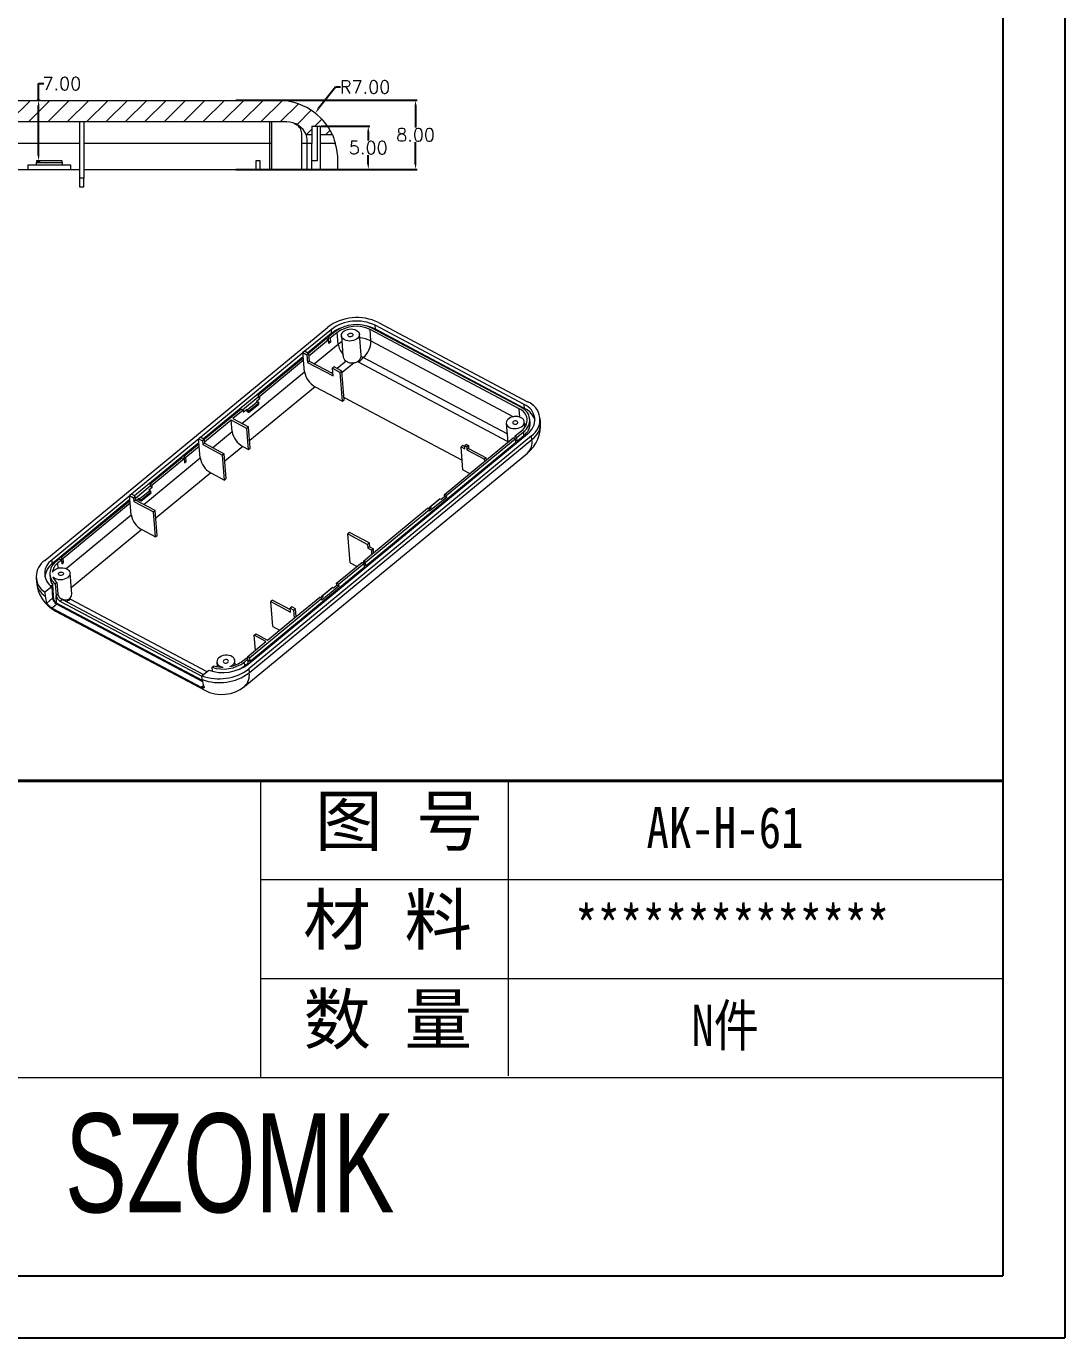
# Model space of a CAD drawing. Header units: inches. Extents: x 1846 to 3307, y 1126 to 1431.
# Drawn here: x 2151.6 to 2271.9, y 1130.4 to 1282.4 of the extents above; entities that cross this region are included whole.
import ezdxf

# ---------------------------------------------------------------- set-up
doc = ezdxf.new("R2010")
doc.units = ezdxf.units.IN
doc.header["$LTSCALE"] = 15
doc.layers.add('文字', color=81, linetype='Continuous')
doc.layers.add('粗实线', color=7, linetype='Continuous', lineweight=30)
doc.layers.add('细实线', color=3, linetype='Continuous', lineweight=9)
doc.styles.get("Standard").update_dxf_attribs({"font": 'txt', "bigfont": 'gbcbig.shx'})
doc.styles.add('宋体', font='', dxfattribs={"width": 0.8, "height": 3.5})
doc.styles.add('长仿宋', font='', dxfattribs={"width": 0.7, "height": 4})
doc.styles.get('宋体').set_extended_font_data('SimSun')
doc.styles.get('长仿宋').set_extended_font_data('SimSun')
doc.dimstyles.new('2', dxfattribs={"dimtxt": 1.5, "dimasz": 0.6, "dimexe": 0.18, "dimexo": 0.0625, "dimgap": 0.09, "dimtad": 0, "dimtih": 1, "dimtoh": 1, "dimzin": 0, "dimdsep": 46, "dimtxsty": 'Standard', "dimcen": 0, "dimadec": 0, "dimazin": 2, "dimtfac": 1, "dimtofl": 0, "dimtmove": 0, "dimatfit": 3, "dimfxl": 1, "dimtolj": 1, "dimtzin": 0, "dimarcsym": 0})

# ---------------------------------------------------------------- blocks, each defined once
blk = doc.blocks.new('*D509')
at = {"color": 0, "lineweight": -2}
for p, q in [((2153.01, 1273.78), (2153.01, 1275.72)), ((2153.01, 1275.72), (2153.61, 1275.72)), ((2152.81, 1273.78), (2153.19, 1273.78)), ((2153.01, 1267.38), (2153.01, 1273.18)), ((2152.81, 1266.78), (2153.19, 1266.78))]:
    blk.add_line(p, q, dxfattribs=at)
at = {"color": 0}
for points in [[(2152.91, 1273.18), (2153.11, 1273.18), (2153.01, 1273.78)], [(2152.91, 1267.38), (2153.11, 1267.38), (2153.01, 1266.78)]]:
    blk.add_solid(points, dxfattribs=at)
at = {"layer": 'Defpoints', "color": 0}
for p in [(2152.75, 1273.78), (2153.01, 1273.78), (2152.75, 1266.78)]:
    blk.add_point(p, dxfattribs=at)
at = {"color": 0, "insert": (2155.7, 1275.72), "char_height": 1.5, "attachment_point": 5}
blk.add_mtext('\\A1;7.00', dxfattribs=at)
blk = doc.blocks.new('*D510')
at = {"color": 0, "lineweight": -2}
for p, q in [((2175.85, 1273.78), (2196.86, 1273.78)), ((2196.68, 1273.18), (2196.68, 1270.62)), ((2196.68, 1266.38), (2196.68, 1268.94)), ((2175.85, 1265.78), (2196.86, 1265.78))]:
    blk.add_line(p, q, dxfattribs=at)
at = {"color": 0}
for points in [[(2196.58, 1273.18), (2196.78, 1273.18), (2196.68, 1273.78)], [(2196.58, 1266.38), (2196.78, 1266.38), (2196.68, 1265.78)]]:
    blk.add_solid(points, dxfattribs=at)
at = {"layer": 'Defpoints', "color": 0}
for p in [(2175.79, 1273.78), (2175.79, 1265.78), (2196.68, 1265.78)]:
    blk.add_point(p, dxfattribs=at)
at = {"color": 0, "insert": (2196.68, 1269.78), "char_height": 1.5, "attachment_point": 5}
blk.add_mtext('\\A1;8.00', dxfattribs=at)
blk = doc.blocks.new('*D511')
at = {"color": 0, "lineweight": -2}
for p, q in [((2185.73, 1270.78), (2191.38, 1270.78)), ((2191.2, 1270.18), (2191.2, 1269.12)), ((2191.2, 1266.38), (2191.2, 1267.44)), ((2185.22, 1265.78), (2191.38, 1265.78))]:
    blk.add_line(p, q, dxfattribs=at)
at = {"color": 0}
for points in [[(2191.1, 1270.18), (2191.3, 1270.18), (2191.2, 1270.78)], [(2191.1, 1266.38), (2191.3, 1266.38), (2191.2, 1265.78)]]:
    blk.add_solid(points, dxfattribs=at)
at = {"layer": 'Defpoints', "color": 0}
for p in [(2185.66, 1270.78), (2185.16, 1265.78), (2191.2, 1265.78)]:
    blk.add_point(p, dxfattribs=at)
at = {"color": 0, "insert": (2191.2, 1268.28), "char_height": 1.5, "attachment_point": 5}
blk.add_mtext('\\A1;5.00', dxfattribs=at)
blk = doc.blocks.new('*D512')
at = {"color": 0, "lineweight": -2}
for p, q in [((2187.39, 1275.32), (2185.41, 1272.78)), ((2187.99, 1275.32), (2187.39, 1275.32))]:
    blk.add_line(p, q, dxfattribs=at)
at = {"color": 0}
blk.add_solid([(2185.33, 1272.84), (2185.49, 1272.71), (2185.05, 1272.3)], dxfattribs=at)
at = {"layer": 'Defpoints', "color": 0}
for p in [(2185.05, 1272.3), (2180.75, 1266.78)]:
    blk.add_point(p, dxfattribs=at)
at = {"color": 0, "insert": (2190.83, 1275.32), "char_height": 1.5, "attachment_point": 5}
blk.add_mtext('\\A1;R7.00', dxfattribs=at)

msp = doc.modelspace()

# ---------------------------------------------------------------- hatches: boundary and pattern name
at = {"linetype": 'Continuous', "lineweight": 0}
h = msp.add_hatch(dxfattribs=at)
h.set_pattern_fill('ANSI31', color=4, scale=0.5, style=0)
h.set_pattern_definition([(45, (0, -27.4238), (-1.122532, 1.122532), [])])
edge = h.paths.add_edge_path(flags=0)
edge.add_line((2113.901, 1273.775), (2113.194, 1273.775))
edge.add_line((2113.194, 1273.775), (2113.194, 1273.575))
edge.add_line((2113.194, 1273.575), (2112.911, 1273.575))
edge.add_line((2112.911, 1273.575), (2112.911, 1273.775))
edge.add_line((2112.911, 1273.775), (2112.204, 1273.775))
edge.add_line((2112.204, 1273.775), (2112.204, 1273.575))
edge.add_line((2112.204, 1273.575), (2111.921, 1273.575))
edge.add_line((2111.921, 1273.575), (2111.921, 1273.775))
edge.add_line((2111.921, 1273.775), (2111.214, 1273.775))
edge.add_line((2111.214, 1273.775), (2111.214, 1273.575))
edge.add_line((2111.214, 1273.575), (2110.931, 1273.575))
edge.add_line((2110.931, 1273.575), (2110.931, 1273.775))
edge.add_line((2110.931, 1273.775), (2110.224, 1273.775))
edge.add_line((2110.224, 1273.775), (2110.224, 1273.575))
edge.add_line((2110.224, 1273.575), (2109.941, 1273.575))
edge.add_line((2109.941, 1273.575), (2109.941, 1273.775))
edge.add_line((2109.941, 1273.775), (2096.749, 1273.775))
edge.add_arc((2096.749, 1266.775), 7, 90, 180)
edge.add_line((2089.749, 1266.775), (2089.749, 1265.775))
edge.add_line((2089.749, 1265.775), (2090.749, 1265.775))
edge.add_line((2090.749, 1265.775), (2090.749, 1266.775))
edge.add_line((2090.749, 1266.775), (2091.749, 1266.775))
edge.add_line((2091.749, 1266.775), (2091.749, 1265.775))
edge.add_line((2091.749, 1265.775), (2092.249, 1265.775))
edge.add_line((2092.249, 1265.775), (2092.249, 1268.775))
edge.add_arc((2094.749, 1268.775), 2.5, 90, 180, ccw=False)
edge.add_arc((2096.149, 1266.475), 5, 90, 106.2602, ccw=False)
edge.add_line((2096.149, 1271.475), (2105.749, 1271.475))
edge.add_line((2105.749, 1271.475), (2105.749, 1271.275))
edge.add_line((2105.749, 1271.275), (2181.749, 1271.275))
edge.add_arc((2181.749, 1268.775), 2.5, 23.57818, 90, ccw=False)
edge.add_line((2184.04, 1269.775), (2184.648, 1269.775))
edge.add_line((2184.648, 1269.775), (2184.648, 1270.775))
edge.add_line((2184.648, 1270.775), (2185.665, 1270.775))
edge.add_line((2185.665, 1270.775), (2185.665, 1269.775))
edge.add_line((2185.665, 1269.775), (2187.073, 1269.775))
edge.add_arc((2180.749, 1266.775), 7, 25.37693, 90)
edge.add_line((2180.749, 1273.775), (2149.931, 1273.775))
edge.add_line((2149.931, 1273.775), (2149.931, 1273.575))
edge.add_line((2149.931, 1273.575), (2149.668, 1273.575))
edge.add_line((2149.668, 1273.575), (2149.668, 1273.775))
edge.add_line((2149.668, 1273.775), (2148.99, 1273.775))
edge.add_line((2148.99, 1273.775), (2148.99, 1273.575))
edge.add_line((2148.99, 1273.575), (2148.71, 1273.575))
edge.add_line((2148.71, 1273.575), (2148.71, 1273.775))
edge.add_line((2148.71, 1273.775), (2147.977, 1273.775))
edge.add_line((2147.977, 1273.775), (2147.977, 1273.575))
edge.add_line((2147.977, 1273.575), (2147.668, 1273.575))
edge.add_line((2147.668, 1273.575), (2147.668, 1273.775))
edge.add_line((2147.668, 1273.775), (2146.837, 1273.775))
edge.add_line((2146.837, 1273.775), (2146.837, 1273.575))
edge.add_line((2146.837, 1273.575), (2146.472, 1273.575))
edge.add_line((2146.472, 1273.575), (2146.472, 1273.775))
edge.add_line((2146.472, 1273.775), (2145.418, 1273.775))
edge.add_line((2145.418, 1273.775), (2145.418, 1273.575))
edge.add_line((2145.418, 1273.575), (2144.892, 1273.575))
edge.add_line((2144.892, 1273.575), (2144.892, 1273.775))
edge.add_line((2144.892, 1273.775), (2140.405, 1273.775))
edge.add_line((2140.405, 1273.775), (2140.405, 1273.575))
edge.add_line((2140.405, 1273.575), (2139.878, 1273.575))
edge.add_line((2139.878, 1273.575), (2139.878, 1273.775))
edge.add_line((2139.878, 1273.775), (2138.824, 1273.775))
edge.add_line((2138.824, 1273.775), (2138.824, 1273.575))
edge.add_line((2138.824, 1273.575), (2138.46, 1273.575))
edge.add_line((2138.46, 1273.575), (2138.46, 1273.775))
edge.add_line((2138.46, 1273.775), (2137.629, 1273.775))
edge.add_line((2137.629, 1273.775), (2137.629, 1273.575))
edge.add_line((2137.629, 1273.575), (2137.32, 1273.575))
edge.add_line((2137.32, 1273.575), (2137.32, 1273.775))
edge.add_line((2137.32, 1273.775), (2136.587, 1273.775))
edge.add_line((2136.587, 1273.775), (2136.587, 1273.575))
edge.add_line((2136.587, 1273.575), (2136.304, 1273.575))
edge.add_line((2136.304, 1273.575), (2136.304, 1273.775))
edge.add_line((2136.304, 1273.775), (2135.597, 1273.775))
edge.add_line((2135.597, 1273.775), (2135.597, 1273.575))
edge.add_line((2135.597, 1273.575), (2135.314, 1273.575))
edge.add_line((2135.314, 1273.575), (2135.314, 1273.775))
edge.add_line((2135.314, 1273.775), (2133.936, 1273.775))
edge.add_line((2133.936, 1273.775), (2133.936, 1273.575))
edge.add_line((2133.936, 1273.575), (2133.416, 1273.575))
edge.add_line((2133.416, 1273.575), (2133.416, 1273.775))
edge.add_line((2133.416, 1273.775), (2133.311, 1273.775))
edge.add_line((2133.311, 1273.775), (2133.311, 1273.575))
edge.add_line((2133.311, 1273.575), (2132.779, 1273.575))
edge.add_line((2132.779, 1273.575), (2132.779, 1273.775))
edge.add_line((2132.779, 1273.775), (2132.671, 1273.775))
edge.add_line((2132.671, 1273.775), (2132.671, 1273.575))
edge.add_line((2132.671, 1273.575), (2132.114, 1273.575))
edge.add_line((2132.114, 1273.575), (2132.114, 1273.775))
edge.add_line((2132.114, 1273.775), (2131.998, 1273.775))
edge.add_line((2131.998, 1273.775), (2131.998, 1273.575))
edge.add_line((2131.998, 1273.575), (2131.354, 1273.575))
edge.add_line((2131.354, 1273.575), (2131.354, 1273.775))
edge.add_line((2131.354, 1273.775), (2131.213, 1273.775))
edge.add_line((2131.213, 1273.775), (2131.213, 1273.575))
edge.add_line((2131.213, 1273.575), (2130.505, 1273.575))
edge.add_line((2130.505, 1273.575), (2130.505, 1273.775))
edge.add_line((2130.505, 1273.775), (2128.808, 1273.775))
edge.add_line((2128.808, 1273.775), (2128.808, 1273.575))
edge.add_line((2128.808, 1273.575), (2128.101, 1273.575))
edge.add_line((2128.101, 1273.575), (2128.101, 1273.775))
edge.add_line((2128.101, 1273.775), (2127.96, 1273.775))
edge.add_line((2127.96, 1273.775), (2127.96, 1273.575))
edge.add_line((2127.96, 1273.575), (2127.253, 1273.575))
edge.add_line((2127.253, 1273.575), (2127.253, 1273.775))
edge.add_line((2127.253, 1273.775), (2127.111, 1273.775))
edge.add_line((2127.111, 1273.775), (2127.111, 1273.575))
edge.add_line((2127.111, 1273.575), (2126.404, 1273.575))
edge.add_line((2126.404, 1273.575), (2126.404, 1273.775))
edge.add_line((2126.404, 1273.775), (2126.263, 1273.775))
edge.add_line((2126.263, 1273.775), (2126.263, 1273.575))
edge.add_line((2126.263, 1273.575), (2125.556, 1273.575))
edge.add_line((2125.556, 1273.575), (2125.556, 1273.775))
edge.add_line((2125.556, 1273.775), (2125.414, 1273.775))
edge.add_line((2125.414, 1273.775), (2125.414, 1273.575))
edge.add_line((2125.414, 1273.575), (2124.707, 1273.575))
edge.add_line((2124.707, 1273.575), (2124.707, 1273.775))
edge.add_line((2124.707, 1273.775), (2117.015, 1273.775))
edge.add_line((2117.015, 1273.775), (2117.015, 1273.575))
edge.add_line((2117.015, 1273.575), (2115.777, 1273.575))
edge.add_line((2115.777, 1273.575), (2115.777, 1273.775))
edge.add_line((2115.777, 1273.775), (2114.184, 1273.775))
edge.add_line((2114.184, 1273.775), (2114.184, 1273.575))
edge.add_line((2114.184, 1273.575), (2113.901, 1273.575))
edge.add_line((2113.901, 1273.575), (2113.901, 1273.775))

# ---------------------------------------------------------------- linework, layer by layer
for p, q in [((2271.885, 1431.421), (2271.885, 1130.434)), ((2264.718, 1424.255), (2264.718, 1137.601)), ((1857.218, 1137.601), (2264.718, 1137.601)), ((1846.203, 1130.434), (2271.885, 1130.434))]:
    msp.add_line(p, q)
at = {"color": 7, "linetype": 'Continuous', "lineweight": 15}
for p, q in [((2149.931, 1273.775), (2180.749, 1273.775)), ((2181.749, 1271.275), (2105.749, 1271.275)), ((2157.749, 1271.275), (2157.749, 1264.775)), ((2158.249, 1271.275), (2158.249, 1264.775)), ((2179.749, 1271.275), (2179.749, 1268.775)), ((2179.999, 1271.274), (2179.999, 1265.775)), ((2181.769, 1271.273), (2181.733, 1271.275)), ((2184.648, 1270.775), (2185.665, 1270.775)), ((2184.648, 1270.775), (2184.648, 1269.775)), ((2185.271, 1270.775), (2185.271, 1266.775)), ((2185.665, 1269.775), (2185.665, 1270.775)), ((2157.749, 1268.775), (2137.749, 1268.775)), ((2179.749, 1268.775), (2158.249, 1268.775)), ((2179.749, 1268.775), (2179.749, 1265.775)), ((2183.499, 1265.775), (2183.499, 1269.86)), ((2184.648, 1269.775), (2184.04, 1269.775)), ((2184.648, 1268.775), (2184.136, 1268.775)), ((2184.136, 1265.775), (2184.136, 1268.775)), ((2184.648, 1269.775), (2184.648, 1268.775)), ((2184.648, 1265.775), (2184.648, 1268.775)), ((2187.073, 1269.775), (2185.665, 1269.775)), ((2185.665, 1268.775), (2185.665, 1269.775)), ((2187.382, 1268.775), (2185.665, 1268.775)), ((2185.665, 1265.775), (2185.665, 1268.775)), ((2142.249, 1265.775), (2151.749, 1265.775)), ((2151.749, 1266.275), (2151.749, 1265.775)), ((2152.749, 1266.275), (2151.749, 1266.275)), ((2151.749, 1265.775), (2156.749, 1265.775)), ((2152.749, 1266.775), (2152.749, 1266.575)), ((2155.749, 1266.775), (2152.749, 1266.775)), ((2152.749, 1266.575), (2155.749, 1266.575)), ((2152.749, 1266.275), (2152.749, 1266.575)), ((2155.749, 1266.275), (2152.749, 1266.275)), ((2155.749, 1266.575), (2155.749, 1266.775)), ((2155.749, 1266.575), (2155.749, 1266.275)), ((2156.749, 1266.275), (2155.749, 1266.275)), ((2156.749, 1265.775), (2156.749, 1266.275)), ((2156.749, 1265.775), (2157.749, 1265.775)), ((2158.249, 1265.775), (2178.177, 1265.775)), ((2178.177, 1266.775), (2178.177, 1265.775)), ((2178.677, 1266.775), (2178.177, 1266.775)), ((2178.177, 1265.775), (2178.677, 1265.775)), ((2178.677, 1265.775), (2178.677, 1266.775)), ((2178.677, 1265.775), (2179.749, 1265.775)), ((2179.749, 1265.775), (2179.999, 1265.775)), ((2179.999, 1265.775), (2183.499, 1265.775)), ((2183.499, 1265.775), (2184.136, 1265.775)), ((2184.136, 1265.775), (2184.648, 1265.775)), ((2185.271, 1266.775), (2184.648, 1266.775)), ((2184.648, 1265.775), (2185.665, 1265.775)), ((2185.665, 1265.775), (2187.677, 1265.775)), ((2187.677, 1265.775), (2187.677, 1266.775)), ((2158.249, 1264.775), (2157.749, 1264.775)), ((2157.749, 1264.775), (2157.749, 1263.775)), ((2158.249, 1263.775), (2158.249, 1264.775)), ((2157.749, 1263.775), (2158.249, 1263.775)), ((2153.72, 1220.467), (2186.468, 1247.481)), ((2208.881, 1238.219), (2191.601, 1247.398)), ((2209.271, 1238.54), (2191.991, 1247.72)), ((2192.025, 1247.275), (2191.991, 1247.72)), ((2192.38, 1248.041), (2209.661, 1238.862)), ((2186.923, 1247.24), (2183.849, 1244.704)), ((2186.958, 1246.794), (2184.198, 1244.518)), ((2186.375, 1246.171), (2184.288, 1244.449)), ((2186.602, 1246.05), (2184.311, 1244.16)), ((2186.375, 1246.171), (2186.602, 1246.05)), ((2187.378, 1246.998), (2186.57, 1246.332)), ((2186.57, 1246.332), (2186.797, 1246.211)), ((2186.592, 1246.056), (2186.57, 1246.332)), ((2186.637, 1245.605), (2186.602, 1246.05)), ((2186.616, 1245.881), (2186.832, 1245.766)), ((2187.605, 1246.877), (2186.797, 1246.211)), ((2186.797, 1246.211), (2186.832, 1245.766)), ((2186.958, 1246.794), (2186.923, 1247.24)), ((2187.71, 1245.542), (2187.605, 1246.877)), ((2188.085, 1246.513), (2188.265, 1244.219)), ((2190.369, 1244.24), (2190.179, 1246.677)), ((2208.686, 1238.058), (2191.406, 1247.237)), ((2191.51, 1245.902), (2191.406, 1247.237)), ((2209.306, 1238.095), (2192.025, 1247.275)), ((2183.638, 1244.53), (2171.763, 1234.734)), ((2183.832, 1244.713), (2183.637, 1244.552)), ((2183.706, 1243.661), (2183.637, 1244.552)), ((2183.637, 1244.552), (2184.091, 1244.31)), ((2184.286, 1244.471), (2183.832, 1244.713)), ((2184.286, 1244.471), (2184.091, 1244.31)), ((2184.091, 1244.31), (2184.161, 1243.42)), ((2184.286, 1244.471), (2184.356, 1243.581)), ((2186.832, 1245.766), (2186.637, 1245.605)), ((2183.673, 1244.085), (2172.113, 1234.548)), ((2183.684, 1243.951), (2178.411, 1239.601)), ((2183.706, 1243.661), (2178.638, 1239.481)), ((2183.811, 1242.326), (2183.706, 1243.661)), ((2184.356, 1243.581), (2184.161, 1243.42)), ((2184.161, 1243.42), (2187.117, 1241.85)), ((2184.356, 1243.581), (2187.095, 1242.125)), ((2187.242, 1242.901), (2187.047, 1242.74)), ((2188.152, 1242.418), (2187.242, 1242.901)), ((2188.641, 1243.583), (2187.59, 1242.716)), ((2207.281, 1235.136), (2190.623, 1243.985)), ((2187.082, 1242.297), (2186.961, 1242.197)), ((2187.047, 1242.74), (2187.957, 1242.257)), ((2187.117, 1241.85), (2187.047, 1242.74)), ((2187.957, 1242.257), (2188.152, 1242.418)), ((2188.218, 1238.918), (2187.957, 1242.257)), ((2188.413, 1239.078), (2188.152, 1242.418)), ((2185.035, 1240.609), (2188.218, 1238.918)), ((2178.428, 1239.379), (2176.636, 1237.9)), ((2177.187, 1237.923), (2178.357, 1238.888)), ((2178.504, 1238.682), (2177.334, 1237.717)), ((2177.341, 1237.628), (2178.511, 1238.593)), ((2178.266, 1238.936), (2178.656, 1239.258)), ((2178.357, 1238.888), (2178.266, 1238.936)), ((2178.357, 1238.888), (2178.504, 1238.682)), ((2178.411, 1239.601), (2178.638, 1239.481)), ((2178.411, 1239.601), (2178.428, 1239.379)), ((2178.428, 1239.379), (2178.656, 1239.258)), ((2178.511, 1238.593), (2178.504, 1238.682)), ((2178.656, 1239.258), (2178.638, 1239.481)), ((2188.218, 1238.918), (2188.413, 1239.078)), ((2188.392, 1239.354), (2202.067, 1232.09)), ((2209.306, 1238.095), (2209.271, 1238.54)), ((2176.462, 1237.993), (2172.203, 1234.48)), ((2175.325, 1236.747), (2172.225, 1234.19)), ((2177.144, 1235.781), (2175.325, 1236.747)), ((2175.429, 1235.411), (2175.325, 1236.747)), ((2176.689, 1237.873), (2175.519, 1236.908)), ((2175.519, 1236.908), (2177.338, 1235.941)), ((2176.462, 1237.993), (2176.689, 1237.873)), ((2176.689, 1237.873), (2176.706, 1237.65)), ((2176.706, 1237.65), (2177.096, 1237.972)), ((2177.096, 1237.972), (2177.114, 1237.749)), ((2177.187, 1237.923), (2177.096, 1237.972)), ((2177.341, 1237.628), (2177.114, 1237.749)), ((2177.334, 1237.717), (2177.187, 1237.923)), ((2177.334, 1237.717), (2177.341, 1237.628)), ((2209.958, 1236.4), (2209.923, 1236.845)), ((2211.154, 1236.493), (2211.119, 1236.939)), ((2177.338, 1235.941), (2177.144, 1235.781)), ((2177.335, 1233.332), (2177.144, 1235.781)), ((2177.53, 1233.493), (2177.338, 1235.941)), ((2207.184, 1236.367), (2207.355, 1234.185)), ((2208.171, 1234.857), (2208.978, 1235.524)), ((2208.398, 1234.736), (2209.206, 1235.403)), ((2209.24, 1234.958), (2209.206, 1235.403)), ((2209.328, 1235.888), (2209.278, 1236.531)), ((2171.553, 1234.561), (2163.771, 1228.141)), ((2171.588, 1234.115), (2164.121, 1227.956)), ((2171.598, 1233.981), (2169.834, 1232.526)), ((2171.621, 1233.692), (2170.062, 1232.405)), ((2171.746, 1234.743), (2171.551, 1234.582)), ((2171.621, 1233.692), (2171.551, 1234.582)), ((2171.551, 1234.582), (2172.006, 1234.341)), ((2171.726, 1232.356), (2171.621, 1233.692)), ((2172.201, 1234.501), (2171.746, 1234.743)), ((2172.201, 1234.501), (2172.006, 1234.341)), ((2172.006, 1234.341), (2172.041, 1233.895)), ((2172.236, 1234.056), (2172.041, 1233.895)), ((2172.041, 1233.895), (2174.315, 1232.688)), ((2172.201, 1234.501), (2172.236, 1234.056)), ((2172.236, 1234.056), (2174.51, 1232.848)), ((2176.653, 1233.694), (2177.335, 1233.332)), ((2177.302, 1208.469), (2209.66, 1235.161)), ((2210.115, 1234.92), (2177.367, 1207.905)), ((2177.402, 1207.46), (2210.15, 1234.474)), ((2190.917, 1219.842), (2208.238, 1234.13)), ((2200.239, 1228.006), (2208.203, 1234.576)), ((2202.139, 1233.819), (2201.944, 1233.658)), ((2202.139, 1233.819), (2202.377, 1233.692)), ((2202.567, 1233.911), (2202.373, 1233.75)), ((2202.399, 1233.416), (2202.373, 1233.75)), ((2202.373, 1233.75), (2202.6, 1233.63)), ((2202.567, 1233.911), (2202.795, 1233.79)), ((2202.795, 1233.79), (2202.6, 1233.63)), ((2202.795, 1233.79), (2202.821, 1233.456)), ((2204.885, 1232.147), (2207.976, 1234.696)), ((2208.203, 1234.576), (2207.976, 1234.696)), ((2208.398, 1234.736), (2208.171, 1234.857)), ((2208.171, 1234.857), (2208.192, 1234.581)), ((2208.203, 1234.576), (2208.238, 1234.13)), ((2208.433, 1234.291), (2208.216, 1234.406)), ((2208.433, 1234.291), (2208.398, 1234.736)), ((2208.433, 1234.291), (2209.24, 1234.958)), ((2210.15, 1234.474), (2210.115, 1234.92)), ((2169.639, 1232.365), (2165.936, 1229.31)), ((2169.867, 1232.245), (2166.163, 1229.189)), ((2169.639, 1232.365), (2169.867, 1232.245)), ((2169.834, 1232.526), (2170.062, 1232.405)), ((2169.834, 1232.526), (2169.856, 1232.25)), ((2169.867, 1232.245), (2169.901, 1231.799)), ((2170.096, 1231.96), (2170.062, 1232.405)), ((2174.51, 1232.848), (2174.315, 1232.688)), ((2174.541, 1229.794), (2174.315, 1232.688)), ((2174.736, 1229.954), (2174.51, 1232.848)), ((2176.892, 1205.911), (2209.639, 1232.925)), ((2177.335, 1233.332), (2177.53, 1233.493)), ((2202.153, 1230.987), (2201.944, 1233.658)), ((2201.944, 1233.658), (2202.399, 1233.416)), ((2202.6, 1233.63), (2202.626, 1233.296)), ((2202.821, 1233.456), (2202.626, 1233.296)), ((2202.626, 1233.296), (2204.672, 1232.209)), ((2202.821, 1233.456), (2204.867, 1232.369)), ((2204.867, 1232.369), (2204.672, 1232.209)), ((2204.69, 1231.986), (2204.672, 1232.209)), ((2204.69, 1231.986), (2204.885, 1232.147)), ((2204.885, 1232.147), (2204.867, 1232.369)), ((2169.88, 1232.075), (2170.096, 1231.96)), ((2169.901, 1231.799), (2170.096, 1231.96)), ((2172.95, 1230.639), (2174.541, 1229.794)), ((2200.012, 1228.127), (2204.69, 1231.986)), ((2202.153, 1230.987), (2202.959, 1230.558)), ((2165.936, 1229.31), (2166.163, 1229.189)), ((2165.936, 1229.31), (2165.953, 1229.088)), ((2166.18, 1228.967), (2166.163, 1229.189)), ((2174.541, 1229.794), (2174.736, 1229.954)), ((2163.561, 1227.968), (2154.565, 1220.547)), ((2163.754, 1228.15), (2163.559, 1227.989)), ((2163.629, 1227.099), (2163.559, 1227.989)), ((2163.559, 1227.989), (2164.014, 1227.748)), ((2164.209, 1227.909), (2163.754, 1228.15)), ((2164.209, 1227.909), (2164.014, 1227.748)), ((2164.014, 1227.748), (2164.049, 1227.303)), ((2164.244, 1227.463), (2164.209, 1227.909)), ((2165.953, 1229.088), (2164.228, 1227.665)), ((2164.313, 1227.427), (2164.621, 1227.68)), ((2164.621, 1227.68), (2164.638, 1227.458)), ((2164.712, 1227.632), (2164.621, 1227.68)), ((2164.712, 1227.632), (2165.882, 1228.597)), ((2164.859, 1227.426), (2164.712, 1227.632)), ((2166.028, 1228.391), (2164.859, 1227.426)), ((2164.866, 1227.337), (2166.035, 1228.302)), ((2165.791, 1228.645), (2166.18, 1228.967)), ((2165.882, 1228.597), (2165.791, 1228.645)), ((2165.882, 1228.597), (2166.028, 1228.391)), ((2165.953, 1229.088), (2166.18, 1228.967)), ((2166.035, 1228.302), (2166.028, 1228.391)), ((2200.256, 1227.783), (2198.307, 1226.175)), ((2199.548, 1227.631), (2198.379, 1226.666)), ((2199.422, 1227.57), (2199.548, 1227.631)), ((2199.548, 1227.631), (2199.639, 1227.583)), ((2199.639, 1227.583), (2200.029, 1227.904)), ((2200.239, 1228.006), (2200.012, 1228.127)), ((2200.029, 1227.904), (2200.012, 1228.127)), ((2200.256, 1227.783), (2200.029, 1227.904)), ((2200.239, 1228.006), (2200.256, 1227.783)), ((2163.596, 1227.523), (2154.6, 1220.102)), ((2163.606, 1227.389), (2155.632, 1220.811)), ((2163.629, 1227.099), (2155.86, 1220.69)), ((2163.734, 1225.763), (2163.629, 1227.099)), ((2164.244, 1227.463), (2164.049, 1227.303)), ((2164.049, 1227.303), (2166.323, 1226.095)), ((2166.517, 1226.256), (2164.244, 1227.463)), ((2164.866, 1227.337), (2164.638, 1227.458)), ((2164.859, 1227.426), (2164.866, 1227.337)), ((2166.323, 1226.095), (2166.517, 1226.256)), ((2166.549, 1223.201), (2166.323, 1226.095)), ((2166.744, 1223.362), (2166.517, 1226.256)), ((2190.882, 1220.288), (2198.29, 1226.398)), ((2191.825, 1221.373), (2198.062, 1226.519)), ((2198.29, 1226.398), (2198.062, 1226.519)), ((2198.237, 1226.426), (2198.47, 1226.618)), ((2198.253, 1226.605), (2199.422, 1227.57)), ((2198.379, 1226.666), (2198.253, 1226.605)), ((2198.253, 1226.605), (2198.26, 1226.516)), ((2198.26, 1226.516), (2198.312, 1226.488)), ((2198.307, 1226.175), (2198.29, 1226.398)), ((2198.379, 1226.666), (2198.47, 1226.618)), ((2164.958, 1224.046), (2166.549, 1223.201)), ((2166.549, 1223.201), (2166.744, 1223.362)), ((2189.026, 1223.713), (2188.831, 1223.552)), ((2189.093, 1220.213), (2188.831, 1223.552)), ((2188.831, 1223.552), (2191.105, 1222.344)), ((2191.3, 1222.505), (2189.026, 1223.713)), ((2191.3, 1222.505), (2191.105, 1222.344)), ((2191.105, 1222.344), (2191.14, 1221.899)), ((2191.335, 1222.06), (2191.14, 1221.899)), ((2191.14, 1221.899), (2191.595, 1221.658)), ((2191.3, 1222.505), (2191.335, 1222.06)), ((2191.335, 1222.06), (2191.79, 1221.819)), ((2191.79, 1221.819), (2191.595, 1221.658)), ((2191.63, 1221.212), (2191.595, 1221.658)), ((2191.825, 1221.373), (2191.79, 1221.819)), ((2154.6, 1220.102), (2154.565, 1220.547)), ((2155.438, 1220.65), (2155.02, 1220.305)), ((2155.665, 1220.529), (2155.247, 1220.185)), ((2155.438, 1220.65), (2155.665, 1220.529)), ((2155.632, 1220.811), (2155.86, 1220.69)), ((2155.632, 1220.811), (2155.654, 1220.535)), ((2155.665, 1220.529), (2155.7, 1220.084)), ((2155.678, 1220.36), (2155.895, 1220.245)), ((2155.7, 1220.084), (2155.895, 1220.245)), ((2155.895, 1220.245), (2155.86, 1220.69)), ((2187.536, 1217.836), (2190.46, 1220.248)), ((2187.764, 1217.715), (2190.688, 1220.127)), ((2189.093, 1220.213), (2189.899, 1219.785)), ((2190.688, 1220.127), (2190.46, 1220.248)), ((2190.655, 1220.409), (2191.63, 1221.212)), ((2190.882, 1220.288), (2190.655, 1220.409)), ((2190.655, 1220.409), (2190.677, 1220.133)), ((2190.688, 1220.127), (2190.722, 1219.682)), ((2190.917, 1219.842), (2190.882, 1220.288)), ((2191.63, 1221.212), (2191.825, 1221.373)), ((2154.303, 1218.863), (2154.337, 1218.418)), ((2156.843, 1216.571), (2156.651, 1219.02)), ((2177.495, 1208.77), (2190.722, 1219.682)), ((2190.917, 1219.842), (2190.701, 1219.958)), ((2152.716, 1218.448), (2152.751, 1218.003)), ((2154.532, 1217.437), (2153.748, 1216.79)), ((2154.393, 1217.55), (2154.645, 1217.645)), ((2154.532, 1217.437), (2154.637, 1216.101)), ((2154.785, 1215.864), (2154.645, 1217.645)), ((2155.128, 1217.928), (2154.929, 1217.764)), ((2154.929, 1217.764), (2155.033, 1216.428)), ((2155.128, 1217.928), (2155.233, 1216.593)), ((2185.777, 1216.314), (2186.947, 1217.279)), ((2187.781, 1217.492), (2185.832, 1215.884)), ((2187.073, 1217.34), (2185.903, 1216.375)), ((2186.947, 1217.279), (2187.073, 1217.34)), ((2187.073, 1217.34), (2187.164, 1217.292)), ((2187.164, 1217.292), (2187.554, 1217.613)), ((2187.764, 1217.715), (2187.536, 1217.836)), ((2187.554, 1217.613), (2187.536, 1217.836)), ((2187.781, 1217.492), (2187.554, 1217.613)), ((2187.764, 1217.715), (2187.781, 1217.492)), ((2153.748, 1216.79), (2153.783, 1216.344)), ((2153.967, 1215.549), (2154.637, 1216.101)), ((2154.719, 1215.839), (2154.785, 1215.864)), ((2155.033, 1216.428), (2155.233, 1216.593)), ((2155.103, 1215.538), (2155.033, 1216.428)), ((2171.983, 1206.571), (2155.103, 1215.538)), ((2155.76, 1215.937), (2155.523, 1215.741)), ((2171.946, 1207.017), (2155.523, 1215.741)), ((2155.76, 1215.937), (2172.097, 1207.258)), ((2177.46, 1209.216), (2185.814, 1216.107)), ((2180.095, 1215.871), (2179.9, 1215.71)), ((2180.126, 1212.816), (2179.9, 1215.71)), ((2179.9, 1215.71), (2182.173, 1214.503)), ((2180.095, 1215.871), (2182.152, 1214.778)), ((2182.858, 1213.977), (2185.587, 1216.228)), ((2185.814, 1216.107), (2185.587, 1216.228)), ((2185.762, 1216.135), (2185.994, 1216.327)), ((2185.903, 1216.375), (2185.777, 1216.314)), ((2185.777, 1216.314), (2185.784, 1216.225)), ((2185.784, 1216.225), (2185.837, 1216.197)), ((2185.832, 1215.884), (2185.814, 1216.107)), ((2185.903, 1216.375), (2185.994, 1216.327)), ((2155.126, 1215.414), (2154.577, 1214.961)), ((2154.577, 1214.961), (2171.858, 1205.782)), ((2154.968, 1214.622), (2172.249, 1205.442)), ((2155.126, 1215.414), (2171.999, 1206.451)), ((2182.333, 1215.109), (2182.139, 1214.948)), ((2182.139, 1214.948), (2182.593, 1214.706)), ((2182.173, 1214.503), (2182.139, 1214.948)), ((2182.788, 1214.867), (2182.333, 1215.109)), ((2182.593, 1214.706), (2182.788, 1214.867)), ((2182.663, 1213.816), (2182.593, 1214.706)), ((2182.663, 1213.816), (2182.858, 1213.977)), ((2182.858, 1213.977), (2182.788, 1214.867)), ((2179.544, 1211.243), (2182.663, 1213.816)), ((2180.126, 1212.816), (2180.932, 1212.388)), ((2177.233, 1209.336), (2179.349, 1211.082)), ((2177.985, 1211.807), (2178.18, 1211.968)), ((2179.349, 1211.082), (2177.985, 1211.807)), ((2178.121, 1210.069), (2177.985, 1211.807)), ((2178.18, 1211.968), (2179.544, 1211.243)), ((2173.119, 1208.101), (2173.318, 1208.265)), ((2173.155, 1207.644), (2173.119, 1208.101)), ((2173.657, 1208.71), (2173.699, 1208.172)), ((2175.791, 1208.359), (2175.75, 1208.874)), ((2176.62, 1208.831), (2177.038, 1209.176)), ((2176.848, 1208.71), (2177.266, 1209.055)), ((2176.883, 1208.265), (2176.848, 1208.71)), ((2176.883, 1208.265), (2177.3, 1208.61)), ((2177.266, 1209.055), (2177.038, 1209.176)), ((2177.46, 1209.216), (2177.233, 1209.336)), ((2177.255, 1209.061), (2177.233, 1209.336)), ((2177.3, 1208.61), (2177.266, 1209.055)), ((2177.495, 1208.77), (2177.279, 1208.886)), ((2177.367, 1207.905), (2177.402, 1207.46)), ((2177.46, 1209.216), (2177.495, 1208.77)), ((2171.938, 1207.127), (2172.722, 1207.774)), ((2171.973, 1206.682), (2171.938, 1207.127))]:
    msp.add_line(p, q, dxfattribs=at)
at = {"color": 8, "linetype": 'Continuous', "lineweight": 15}
for p, q in [((2179.999, 1268.775), (2179.749, 1268.775)), ((2184.136, 1268.775), (2183.499, 1268.775)), ((2191.51, 1245.902), (2208.025, 1237.129)), ((2184.95, 1243.265), (2187.71, 1245.542)), ((2189.558, 1243.381), (2188.166, 1242.233)), ((2207.348, 1234.274), (2190.084, 1243.445)), ((2176.568, 1236.351), (2183.811, 1242.326)), ((2185.035, 1240.609), (2177.462, 1234.362)), ((2208.763, 1237.077), (2208.686, 1238.058)), ((2173.179, 1233.555), (2175.429, 1235.411)), ((2176.653, 1233.694), (2174.577, 1231.982)), ((2165.187, 1226.962), (2171.726, 1232.356)), ((2172.95, 1230.639), (2166.585, 1225.389)), ((2156.194, 1219.544), (2163.734, 1225.763)), ((2164.958, 1224.046), (2156.785, 1217.305)), ((2155.293, 1219.595), (2155.247, 1220.185)), ((2156.705, 1216.006), (2172.518, 1207.606)), ((2171.858, 1205.782), (2172.114, 1205.993))]:
    msp.add_line(p, q, dxfattribs=at)
at = {"color": 8, "linetype": 'Continuous', "lineweight": 15, "flags": 128}
for points in [[(2187.71, 1245.542), (2187.956, 1245.721), (2188.138, 1245.829)], [(2209.291, 1236.362), (2209.44, 1236.196), (2209.483, 1236.139)]]:
    msp.add_lwpolyline(points, dxfattribs=at)
at = {"color": 7, "linetype": 'Continuous', "lineweight": 15, "flags": 128}
for points in [[(2188.449, 1246.032), (2188.299, 1246.132), (2188.185, 1246.253), (2188.112, 1246.388), (2188.084, 1246.533), (2188.101, 1246.68), (2188.164, 1246.823), (2188.269, 1246.957), (2188.412, 1247.074), (2188.586, 1247.171), (2188.784, 1247.242), (2188.997, 1247.286), (2189.216, 1247.299), (2189.431, 1247.281), (2189.634, 1247.233), (2189.814, 1247.158), (2189.965, 1247.058), (2190.079, 1246.937), (2190.151, 1246.802), (2190.18, 1246.657), (2190.162, 1246.51), (2190.099, 1246.367), (2189.994, 1246.233), (2189.852, 1246.116), (2189.678, 1246.019), (2189.48, 1245.947), (2189.267, 1245.904), (2189.048, 1245.891), (2188.832, 1245.909), (2188.63, 1245.957), (2188.449, 1246.032)], [(2188.937, 1246.434), (2188.865, 1246.493), (2188.833, 1246.567), (2188.847, 1246.645), (2188.904, 1246.716), (2188.996, 1246.768), (2189.109, 1246.794), (2189.225, 1246.79), (2189.327, 1246.756), (2189.399, 1246.697), (2189.43, 1246.623), (2189.416, 1246.545), (2189.359, 1246.474), (2189.267, 1246.422), (2189.155, 1246.396), (2189.039, 1246.4), (2188.937, 1246.434)], [(2207.549, 1235.886), (2207.729, 1235.811), (2207.932, 1235.763), (2208.147, 1235.745), (2208.366, 1235.758), (2208.579, 1235.802), (2208.777, 1235.873), (2208.951, 1235.97), (2209.094, 1236.087), (2209.199, 1236.221), (2209.262, 1236.364), (2209.279, 1236.512), (2209.251, 1236.656), (2209.178, 1236.791), (2209.064, 1236.912), (2208.913, 1237.012), (2208.733, 1237.087), (2208.531, 1237.135), (2208.315, 1237.153), (2208.096, 1237.14), (2207.883, 1237.097), (2207.685, 1237.025), (2207.511, 1236.928), (2207.368, 1236.811), (2207.264, 1236.677), (2207.201, 1236.534), (2207.183, 1236.387), (2207.212, 1236.242), (2207.284, 1236.107), (2207.398, 1235.986), (2207.549, 1235.886)], [(2208.036, 1236.288), (2208.138, 1236.254), (2208.254, 1236.25), (2208.367, 1236.276), (2208.459, 1236.328), (2208.516, 1236.399), (2208.53, 1236.477), (2208.498, 1236.551), (2208.426, 1236.61), (2208.324, 1236.644), (2208.208, 1236.648), (2208.096, 1236.622), (2208.004, 1236.57), (2207.947, 1236.499), (2207.933, 1236.421), (2207.964, 1236.347), (2208.036, 1236.288)], [(2154.604, 1219.105), (2154.693, 1219.245), (2154.823, 1219.372), (2154.988, 1219.479), (2155.18, 1219.562), (2155.391, 1219.616), (2155.613, 1219.64), (2155.833, 1219.633), (2156.044, 1219.594), (2156.234, 1219.526), (2156.397, 1219.432), (2156.523, 1219.315), (2156.609, 1219.181), (2156.649, 1219.037), (2156.643, 1218.888), (2156.59, 1218.741), (2156.492, 1218.603), (2156.355, 1218.48), (2156.184, 1218.377), (2155.987, 1218.3), (2155.773, 1218.252), (2155.551, 1218.234), (2155.331, 1218.248), (2155.124, 1218.292), (2154.939, 1218.366), (2154.783, 1218.466), (2154.664, 1218.586)], [(2155.409, 1218.777), (2155.337, 1218.835), (2155.306, 1218.909), (2155.32, 1218.988), (2155.377, 1219.058), (2155.469, 1219.111), (2155.581, 1219.137), (2155.697, 1219.132), (2155.799, 1219.098), (2155.871, 1219.04), (2155.903, 1218.966), (2155.889, 1218.888), (2155.832, 1218.817), (2155.74, 1218.764), (2155.627, 1218.738), (2155.511, 1218.743), (2155.409, 1218.777)], [(2175.167, 1208.182), (2175.355, 1208.27), (2175.514, 1208.381), (2175.636, 1208.51), (2175.716, 1208.653), (2175.751, 1208.801), (2175.738, 1208.949), (2175.68, 1209.09), (2175.577, 1209.218), (2175.435, 1209.326), (2175.261, 1209.411), (2175.061, 1209.468), (2174.845, 1209.494), (2174.623, 1209.489), (2174.405, 1209.452), (2174.2, 1209.386), (2174.018, 1209.293), (2173.866, 1209.178), (2173.752, 1209.045), (2173.681, 1208.901), (2173.656, 1208.752), (2173.677, 1208.605), (2173.745, 1208.466), (2173.856, 1208.342), (2174.005, 1208.238), (2174.185, 1208.159), (2174.389, 1208.108)], [(2174.509, 1208.631), (2174.611, 1208.597), (2174.727, 1208.593), (2174.839, 1208.619), (2174.931, 1208.671), (2174.988, 1208.742), (2175.002, 1208.82), (2174.971, 1208.894), (2174.899, 1208.953), (2174.797, 1208.987), (2174.681, 1208.991), (2174.568, 1208.965), (2174.476, 1208.913), (2174.419, 1208.842), (2174.405, 1208.763), (2174.437, 1208.689), (2174.509, 1208.631)]]:
    msp.add_lwpolyline(points, dxfattribs=at)
at = {"color": 7, "linetype": 'Continuous', "lineweight": 15}
for centre, radius, start, end in [((2180.749, 1266.775), 7, 25.37693, 90), ((2181.749, 1268.775), 2.5, 23.57818, 90), ((2180.749, 1266.775), 6.928, 0, 16.77865), ((2189.882, 1242.935), 5.685, 63.92336, 126.90227), ((2189.849, 1243.342), 4.874, 63.93268, 126.89297), ((2189.472, 1243.662), 4.017, 110.44039, 128.75499), ((2189.817, 1243.738), 4.072, 64.02009, 126.80554), ((2189.8, 1243.943), 3.665, 64.02012, 126.80554), ((2190.147, 1243.665), 4.069, 62.50621, 78.48051), ((2188.984, 1245.907), 2.526, 310.43932, 359.87828), ((2189.858, 1245.847), 2.17, 188.08071, 222.75944), ((2189.296, 1244.775), 1.418, 280.65777, 295.31319), ((2189.884, 1243.051), 0.442, 63.05667, 87.65666), ((2187.38, 1246.686), 4.221, 309.84286, 320.20563), ((2190.018, 1242.832), 1.302, 62.30474, 74.74176), ((2186.184, 1242.722), 2.406, 189.49208, 241.47872), ((2208.567, 1236.747), 1.926, 304.59007, 68.5566), ((2208.838, 1236.77), 2.248, 304.61656, 68.53014), ((2208.165, 1236.714), 1.441, 304.33884, 68.8078), ((2208.302, 1236.725), 1.602, 304.33885, 68.80786), ((2208.367, 1236.062), 2.239, 15.69562, 65.21425), ((2177.802, 1235.808), 2.406, 189.49208, 241.47872), ((2208.224, 1236.362), 1.734, 305.89017, 1.2303), ((2206.967, 1236.165), 4.2, 309.51973, 4.4779), ((2174.098, 1232.753), 2.406, 189.49208, 241.47872), ((2166.106, 1226.16), 2.406, 189.49208, 241.47872), ((2154.928, 1218.637), 2.192, 123.42195, 237.43506), ((2155.589, 1218.981), 1.871, 123.17409, 235.62262), ((2155.892, 1218.362), 2.168, 126.60718, 173.81768), ((2155.867, 1219.003), 1.554, 123.05163, 232.85244), ((2156.24, 1218.862), 1.654, 126.90869, 171.55421), ((2156.104, 1219.109), 1.532, 199.96459, 230.42524), ((2156.938, 1218.331), 4.2, 184.4779, 242.0223), ((2155.776, 1218.542), 1.444, 184.93779, 218.45205), ((2156.249, 1216.498), 2.471, 183.56003, 202.58323), ((2155.586, 1216.26), 0.962, 189.49212, 241.47869), ((2156.345, 1217.069), 1.971, 217.67397, 230.95374), ((2155.982, 1216.587), 0.962, 189.49212, 241.47869), ((2156.241, 1216.556), 0.602, 306.35847, 1.42008), ((2157.2, 1216.939), 1.056, 235.26858, 242.10341), ((2173.936, 1212.509), 5.741, 249.62805, 306.69507), ((2174.358, 1212.434), 4.939, 250.65446, 306.59618), ((2174.398, 1211.988), 4.092, 251.78254, 306.77545), ((2174.382, 1211.781), 3.673, 253.16624, 270.11035), ((2174.597, 1211.409), 3.277, 280.0227, 308.1288), ((2174.862, 1210.76), 3.21, 294.45505, 309.01065), ((2173.97, 1212.076), 5.752, 249.68583, 306.63729), ((2174.439, 1206.835), 2.471, 183.56003, 202.58323), ((2174.219, 1209.151), 4.2, 242.0223, 309.51973)]:
    msp.add_arc(centre, radius, start, end, dxfattribs=at)
at = {"color": 8, "linetype": 'Continuous', "lineweight": 15}
for centre, radius, start, end in [((2190.011, 1242.949), 3.311, 63.07881, 86.52914), ((2208.753, 1236.428), 2.402, 305.56543, 1.55509), ((2208.486, 1234.164), 1.693, 312.95517, 10.55522), ((2154.984, 1218.242), 2.246, 186.10022, 237.65199), ((2156.056, 1216.679), 0.935, 273.8762, 313.97111), ((2155.519, 1215.651), 1.167, 216.20105, 241.81906), ((2175.644, 1207.181), 1.78, 314.49698, 9.01341), ((2172.8, 1206.471), 1.167, 216.20105, 241.81906)]:
    msp.add_arc(centre, radius, start, end, dxfattribs=at)
at = {"color": 7, "linetype": 'Continuous', "lineweight": 15}
for points, knots in [([(2183.493, 1269.86), (2183.495, 1269.888), (2183.504, 1270.028), (2183.455, 1270.259), (2183.305, 1270.597), (2183.051, 1270.889), (2182.76, 1271.023), (2182.656, 1271.071)], [0, 0, 0, 0, 0.0539443, 0.2702211, 0.4930333, 0.8192051, 1, 1, 1, 1]), ([(2184.136, 1268.775), (2184.136, 1268.907), (2184.131, 1269.037), (2184.114, 1269.279), (2184.102, 1269.39), (2184.065, 1269.666), (2184.04, 1269.775), (2184.04, 1269.775)], [0, 0, 0, 0, 0.25, 0.25, 0.5, 0.5, 1, 1, 1, 1]), ([(2187.073, 1269.775), (2187.073, 1269.775), (2187.082, 1269.748), (2187.115, 1269.644), (2187.139, 1269.568), (2187.197, 1269.382), (2187.231, 1269.27), (2187.304, 1269.033), (2187.343, 1268.904), (2187.382, 1268.775)], [0, 0, 0, 0, 0.25, 0.25, 0.5, 0.5, 0.75, 0.75, 1, 1, 1, 1]), ([(2188.28, 1244.221), (2188.283, 1244.154), (2188.291, 1243.969), (2188.425, 1243.732), (2188.579, 1243.626), (2188.641, 1243.583)], [0, 0, 0, 0, 0.2514793, 0.7007223, 1, 1, 1, 1]), ([(2188.641, 1243.583), (2188.702, 1243.535), (2188.77, 1243.492), (2188.914, 1243.425), (2188.99, 1243.4), (2189.15, 1243.366), (2189.231, 1243.358), (2189.395, 1243.358), (2189.478, 1243.366), (2189.558, 1243.381)], [0, 0, 0, 0, 0.25, 0.25, 0.5, 0.5, 0.75, 0.75, 1, 1, 1, 1]), ([(2189.902, 1243.493), (2189.965, 1243.523), (2190.023, 1243.559), (2190.127, 1243.64), (2190.174, 1243.688), (2190.291, 1243.841), (2190.341, 1243.96), (2190.36, 1244.088)], [0, 0, 0, 0, 0.25, 0.25, 0.5, 0.5, 1, 1, 1, 1]), ([(2190.36, 1244.088), (2190.369, 1244.125), (2190.379, 1244.173), (2190.367, 1244.227), (2190.364, 1244.239)], [0, 0, 0, 0, 0.7792178, 1, 1, 1, 1]), ([(2154.577, 1214.961), (2154.516, 1214.994), (2154.451, 1215.035), (2154.324, 1215.13), (2154.261, 1215.183), (2154.149, 1215.291), (2154.099, 1215.347), (2154.018, 1215.453), (2153.987, 1215.504), (2153.967, 1215.549)], [0, 0, 0, 0, 0.25, 0.25, 0.5, 0.5, 0.75, 0.75, 1, 1, 1, 1]), ([(2155.233, 1216.593), (2155.237, 1216.534), (2155.256, 1216.471), (2155.317, 1216.345), (2155.359, 1216.281), (2155.509, 1216.104), (2155.639, 1216.001), (2155.76, 1215.937)], [0, 0, 0, 0, 0.25, 0.25, 0.5, 0.5, 1, 1, 1, 1]), ([(2155.473, 1216.156), (2155.488, 1216.144), (2155.613, 1216.045), (2155.869, 1215.943), (2156.216, 1215.901), (2156.458, 1215.967), (2156.568, 1216.049), (2156.598, 1216.071)], [0, 0, 0, 0, 0.0456405, 0.3661595, 0.6317403, 0.8988171, 1, 1, 1, 1]), ([(2172.157, 1205.886), (2172.177, 1205.841), (2172.185, 1205.803), (2172.178, 1205.743), (2172.163, 1205.723), (2172.082, 1205.692), (2171.981, 1205.716), (2171.858, 1205.782)], [0, 0, 0, 0, 0.25, 0.25, 0.5, 0.5, 1, 1, 1, 1])]:
    msp.add_open_spline(points, degree=3, knots=knots, dxfattribs=at)
at = {"layer": '粗实线', "color": 7, "lineweight": 40}
msp.add_line((2264.718, 1194.931), (2092.726, 1194.931), dxfattribs=at)
at = {"layer": '细实线', "color": 7}
for p, q in [((2178.722, 1194.931), (2178.722, 1160.533)), ((2207.387, 1194.931), (2207.387, 1160.774)), ((2264.718, 1183.465), (2178.722, 1183.465)), ((2264.718, 1171.999), (2178.722, 1171.999)), ((2264.718, 1160.533), (2006.729, 1160.533))]:
    msp.add_line(p, q, dxfattribs=at)

# ---------------------------------------------------------------- texts
at = {"layer": '文字', "color": 0, "char_height": 4.29982, "width": 49.71071, "attachment_point": 1, "style": '宋体'}
for s, insert in [('{\\H1.111x;AK-H-61}', (2223.43, 1191.936)), ('{\\H1.111x;**************}', (2215.16, 1180.47)), ('{\\H1.111x;N件}', (2228.632, 1169.004))]:
    msp.add_mtext(s, dxfattribs=dict(at, insert=insert))
at = {"layer": '粗实线', "insert": (2156.069, 1156.427), "char_height": 11.46618, "width": 128.58185, "attachment_point": 1, "style": '长仿宋'}
msp.add_mtext('{\\fSTXinwei|b0|i0|c134|p2;SZOMK}', dxfattribs=at)
at = {"layer": '细实线', "color": 7, "char_height": 5.73309, "attachment_point": 1}
for s, insert, width in [('{\\fSimSun|b0|i0|c134|p54;图 号}', (2185.026, 1193.191), 28.66545), ('{\\fSimSun|b0|i0|c134|p54;材 料   }', (2183.667, 1181.725), 28.66545), ('{\\fSimSun|b0|i0|c134|p54;数 量}', (2183.695, 1170.202), 25.90282)]:
    msp.add_mtext(s, dxfattribs=dict(at, insert=insert, width=width))

# ---------------------------------------------------------------- dimensions: what is measured, and where the dimension line sits
dim = msp.add_linear_dim(base=(2153.012, 1273.775), p1=(2152.749, 1266.775), p2=(2152.749, 1273.775), angle=90, dimstyle='2')
dim.commit()
dim.dimension.update_dxf_attribs({"geometry": '*D509', "text_midpoint": (2155.702, 1275.722), "dimtype": 160})
dim = msp.add_radius_dim(center=(2180.749, 1266.775), mpoint=(2185.045, 1272.301), dimstyle='2')
dim.commit()
dim.dimension.update_dxf_attribs({"geometry": '*D512', "text_midpoint": (2190.831, 1275.319), "dimtype": 164})
for base, p1, p2, picture, middle in [((2196.679, 1265.775), (2175.788, 1273.775), (2175.788, 1265.775), '*D510', (2196.679, 1269.775)), ((2191.197, 1265.775), (2185.665, 1270.775), (2185.156, 1265.775), '*D511', (2191.197, 1268.275))]:
    dim = msp.add_linear_dim(base=base, p1=p1, p2=p2, angle=90, dimstyle='2')
    dim.commit()
    dim.dimension.update_dxf_attribs({"geometry": picture, "text_midpoint": middle})

doc.saveas('drawing.dxf')
